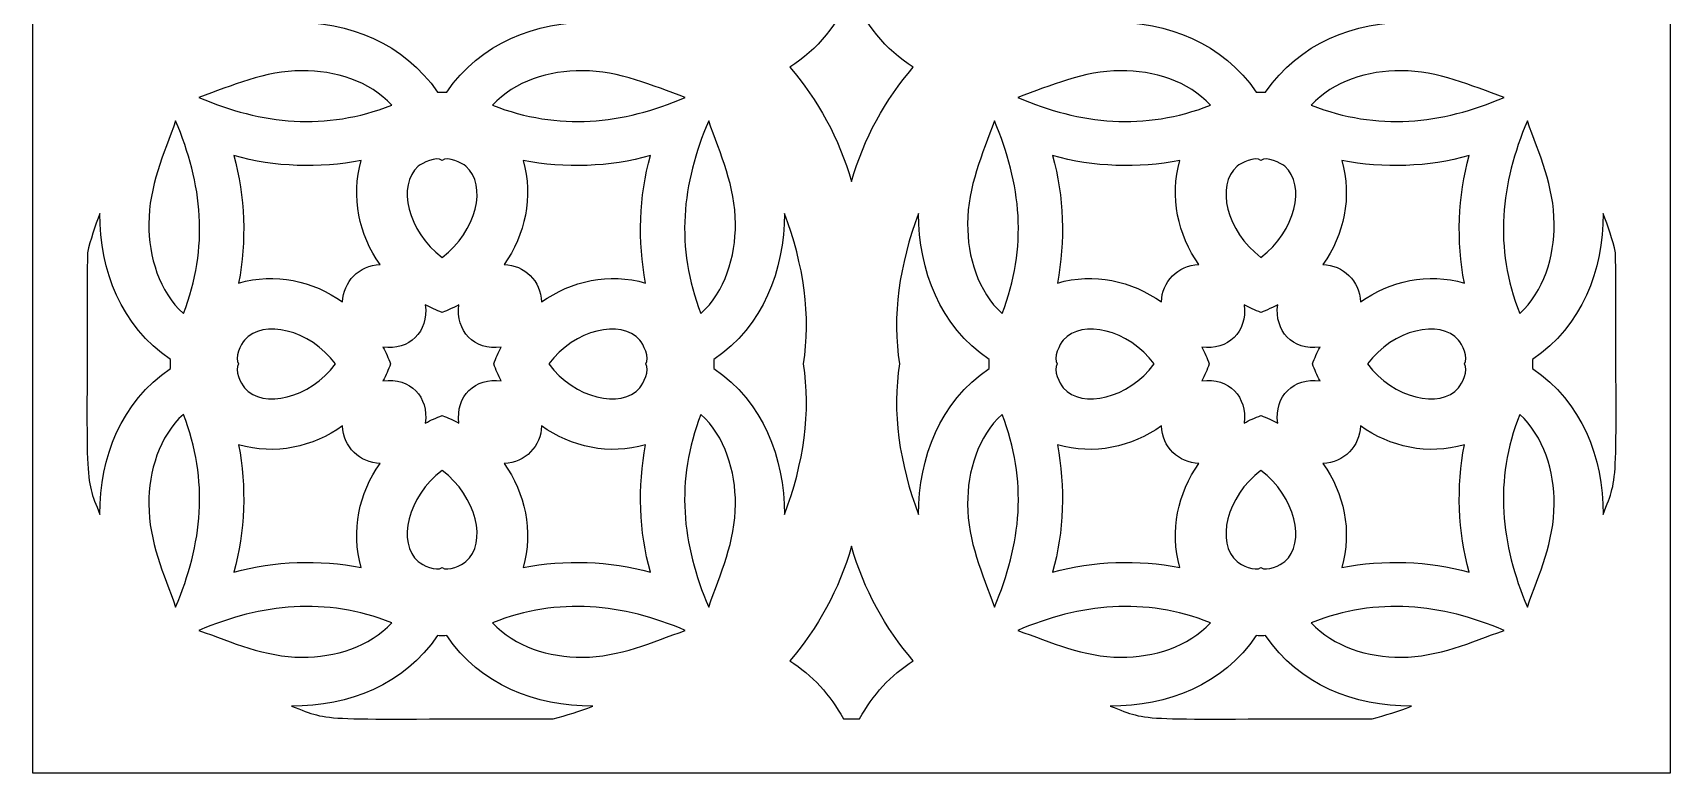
# Model space of a CAD drawing. Header units: millimetres. Extents: x -515 to 516, y -320 to 320.
# Drawn here: x -515.4 to -215.4, y -319.8 to -184.1 of the extents above; entities that cross this region are included whole.
import ezdxf

# ---------------------------------------------------------------- set-up
doc = ezdxf.new("R2010")
doc.units = ezdxf.units.MM
doc.header["$MEASUREMENT"] = 0
doc.layers.add('layer 1', color=7, linetype='Continuous')

msp = doc.modelspace()

# ---------------------------------------------------------------- linework, layer by layer
at = {"layer": 'layer 1'}
for points, knots in [([(-515.407, -319.7931), (-509.3685, -319.7931), (-217.2896, -319.7931), (-215.4072, -319.7931), (-215.4072, -319.7931), (-215.4072, -315.2), (-215.4072, -26.667), (-215.4072, -19.7912), (-215.4072, -19.7912), (-221.6019, -19.7912), (-509.1961, -19.7912), (-515.407, -19.7912), (-515.407, -19.7912), (-515.407, -22.8109), (-515.407, -312.882), (-515.407, -319.7931)], [0, 0, 0, 0, 0.2, 0.2, 0.2, 0.2, 0.4, 0.4, 0.4, 0.4, 0.6, 0.6, 0.6, 0.6, 1, 1, 1, 1]), ([(-354.0997, -190.3944), (-359.2802, -196.4408), (-363.1335, -203.4081), (-365.4053, -211.3777), (-365.4053, -211.3777), (-367.6778, -203.4081), (-371.5319, -196.4408), (-376.7123, -190.3944), (-376.7123, -190.3944), (-371.6668, -187.2369), (-367.7699, -182.3264), (-365.4053, -176.8015), (-365.4053, -176.8015), (-363.0421, -182.3264), (-359.1445, -187.2369), (-354.0997, -190.3944)], [0, 0, 0, 0, 0.2, 0.2, 0.2, 0.2, 0.4, 0.4, 0.4, 0.4, 0.6, 0.6, 0.6, 0.6, 1, 1, 1, 1]), ([(-440.4065, -178.594), (-440.4065, -178.594), (-440.4065, -178.594), (-440.4065, -178.594), (-440.4065, -178.594), (-440.4065, -178.594), (-440.4058, -178.594), (-440.4058, -178.594), (-440.4058, -178.594), (-440.4058, -178.594), (-440.4058, -178.594), (-440.4058, -178.594), (-440.4058, -178.594), (-431.7466, -177.1966), (-422.1561, -178.5159), (-412.8102, -182.0832), (-412.8102, -182.0832), (-423.3187, -182.0832), (-433.4097, -185.9738), (-439.5672, -195.0013), (-439.5672, -195.0013), (-439.7717, -194.9978), (-441.0278, -194.9978), (-441.245, -195.0013), (-441.245, -195.0013), (-447.4024, -185.9738), (-457.4935, -182.0832), (-468.0014, -182.0832), (-468.0014, -182.0832), (-458.6563, -178.5159), (-449.0655, -177.1966), (-440.4065, -178.594)], [0, 0, 0, 0, 0.11111111, 0.11111111, 0.11111111, 0.11111111, 0.22222222, 0.22222222, 0.22222222, 0.22222222, 0.33333333, 0.33333333, 0.33333333, 0.33333333, 0.44444444, 0.44444444, 0.44444444, 0.44444444, 0.55555556, 0.55555556, 0.55555556, 0.55555556, 0.66666667, 0.66666667, 0.66666667, 0.66666667, 0.77777778, 0.77777778, 0.77777778, 0.77777778, 1, 1, 1, 1]), ([(-290.4069, -178.594), (-290.4069, -178.594), (-290.4069, -178.594), (-290.4069, -178.594), (-290.4069, -178.594), (-290.4069, -178.594), (-290.4062, -178.594), (-290.4055, -178.594), (-290.4055, -178.594), (-290.4055, -178.594), (-290.4055, -178.594), (-290.4055, -178.594), (-290.4055, -178.594), (-281.7471, -177.1966), (-272.1566, -178.5159), (-262.8107, -182.0832), (-262.8107, -182.0832), (-273.3192, -182.0832), (-283.4095, -185.9738), (-289.567, -195.0013), (-289.567, -195.0013), (-289.7715, -194.9978), (-291.0283, -194.9978), (-291.2448, -195.0013), (-291.2448, -195.0013), (-297.4023, -185.9738), (-307.494, -182.0832), (-318.0011, -182.0832), (-318.0011, -182.0832), (-308.6566, -178.5159), (-299.0654, -177.1966), (-290.4069, -178.594)], [0, 0, 0, 0, 0.11111111, 0.11111111, 0.11111111, 0.11111111, 0.22222222, 0.22222222, 0.22222222, 0.22222222, 0.33333333, 0.33333333, 0.33333333, 0.33333333, 0.44444444, 0.44444444, 0.44444444, 0.44444444, 0.55555556, 0.55555556, 0.55555556, 0.55555556, 0.66666667, 0.66666667, 0.66666667, 0.66666667, 0.77777778, 0.77777778, 0.77777778, 0.77777778, 1, 1, 1, 1]), ([(-484.9493, -195.9579), (-478.8474, -193.7986), (-472.954, -191.0818), (-466.1008, -191.0572), (-466.1008, -191.0572), (-460.0399, -191.0326), (-453.675, -192.9481), (-449.6457, -197.3792), (-449.6457, -197.3792), (-461.7687, -202.1274), (-473.4685, -200.879), (-484.9493, -195.9579)], [0, 0, 0, 0, 0.25, 0.25, 0.25, 0.25, 0.5, 0.5, 0.5, 0.5, 1, 1, 1, 1]), ([(-431.1667, -197.3792), (-427.1369, -192.9481), (-420.7721, -191.0326), (-414.7102, -191.0572), (-414.7102, -191.0572), (-407.8575, -191.0818), (-401.9643, -193.7986), (-395.8624, -195.9579), (-395.8624, -195.9579), (-407.3437, -200.879), (-419.0429, -202.1274), (-431.1667, -197.3792)], [0, 0, 0, 0, 0.25, 0.25, 0.25, 0.25, 0.5, 0.5, 0.5, 0.5, 1, 1, 1, 1]), ([(-334.9489, -195.9579), (-328.8477, -193.7986), (-322.9545, -191.0818), (-316.1011, -191.0572), (-316.1011, -191.0572), (-310.0406, -191.0326), (-303.6751, -192.9481), (-299.646, -197.3792), (-299.646, -197.3792), (-311.7684, -202.1274), (-323.4683, -200.879), (-334.9489, -195.9579)], [0, 0, 0, 0, 0.25, 0.25, 0.25, 0.25, 0.5, 0.5, 0.5, 0.5, 1, 1, 1, 1]), ([(-281.1665, -197.3792), (-277.1367, -192.9481), (-270.7719, -191.0326), (-264.7107, -191.0572), (-264.7107, -191.0572), (-257.858, -191.0818), (-251.9648, -193.7986), (-245.8629, -195.9579), (-245.8629, -195.9579), (-257.3435, -200.879), (-269.0434, -202.1274), (-281.1665, -197.3792)], [0, 0, 0, 0, 0.25, 0.25, 0.25, 0.25, 0.5, 0.5, 0.5, 0.5, 1, 1, 1, 1]), ([(-489.2384, -200.2471), (-484.32, -211.7305), (-483.0687, -223.4283), (-487.8175, -235.5528), (-487.8175, -235.5528), (-492.2494, -231.5245), (-494.1632, -225.1568), (-494.1415, -219.0963), (-494.1415, -219.0963), (-494.1171, -212.2415), (-491.3988, -206.3504), (-489.2384, -200.2471)], [0, 0, 0, 0, 0.25, 0.25, 0.25, 0.25, 0.5, 0.5, 0.5, 0.5, 1, 1, 1, 1]), ([(-391.5732, -200.2471), (-389.4132, -206.3504), (-386.695, -212.2415), (-386.6704, -219.0963), (-386.6704, -219.0963), (-386.6479, -225.1568), (-388.562, -231.5245), (-392.9945, -235.5528), (-392.9945, -235.5528), (-397.7427, -223.4283), (-396.4922, -211.7305), (-391.5732, -200.2471)], [0, 0, 0, 0, 0.25, 0.25, 0.25, 0.25, 0.5, 0.5, 0.5, 0.5, 1, 1, 1, 1]), ([(-337.8175, -235.5528), (-342.2494, -231.5245), (-344.1634, -225.1568), (-344.1416, -219.0963), (-344.1416, -219.0963), (-344.117, -212.2415), (-341.3988, -206.3504), (-339.2388, -200.2471), (-339.2388, -200.2471), (-334.3198, -211.7305), (-333.0686, -223.4283), (-337.8175, -235.5528)], [0, 0, 0, 0, 0.25, 0.25, 0.25, 0.25, 0.5, 0.5, 0.5, 0.5, 1, 1, 1, 1]), ([(-241.5737, -200.2471), (-239.4137, -206.3504), (-236.6948, -212.2415), (-236.6702, -219.0963), (-236.6702, -219.0963), (-236.6484, -225.1568), (-238.5624, -231.5245), (-242.9943, -235.5528), (-242.9943, -235.5528), (-247.7431, -223.4283), (-246.4927, -211.7305), (-241.5737, -200.2471)], [0, 0, 0, 0, 0.25, 0.25, 0.25, 0.25, 0.5, 0.5, 0.5, 0.5, 1, 1, 1, 1]), ([(-458.63, -233.4293), (-464.0756, -229.5809), (-470.9963, -228.0282), (-477.6835, -229.9724), (-477.6835, -229.9724), (-476.2324, -222.2924), (-476.4565, -214.1042), (-478.5852, -206.6112), (-478.5852, -206.6112), (-471.0938, -208.7417), (-462.9049, -208.9646), (-455.2244, -207.5145), (-455.2244, -207.5145), (-457.1709, -214.2034), (-455.6168, -221.1214), (-451.7695, -226.5682), (-451.7695, -226.5682), (-455.6465, -226.6842), (-458.5218, -229.7503), (-458.63, -233.4293)], [0, 0, 0, 0, 0.16666667, 0.16666667, 0.16666667, 0.16666667, 0.33333333, 0.33333333, 0.33333333, 0.33333333, 0.5, 0.5, 0.5, 0.5, 0.66666667, 0.66666667, 0.66666667, 0.66666667, 1, 1, 1, 1]), ([(-436.0407, -208.5731), (-432.0932, -212.0054), (-434.0719, -220.5246), (-440.4058, -225.2629), (-440.4058, -225.2629), (-446.7398, -220.5246), (-448.7192, -212.0054), (-444.7715, -208.5731), (-444.7715, -208.5731), (-444.0996, -207.9875), (-441.4482, -206.6393), (-440.4065, -207.4969), (-440.4065, -207.4969), (-440.4065, -207.4969), (-440.4065, -207.4969), (-440.4065, -207.4969), (-440.4065, -207.4969), (-439.3669, -206.6393), (-436.7127, -207.9875), (-436.0407, -208.5731)], [0, 0, 0, 0, 0.16666667, 0.16666667, 0.16666667, 0.16666667, 0.33333333, 0.33333333, 0.33333333, 0.33333333, 0.5, 0.5, 0.5, 0.5, 0.66666667, 0.66666667, 0.66666667, 0.66666667, 1, 1, 1, 1]), ([(-403.1284, -229.9724), (-409.8165, -228.0282), (-416.736, -229.5809), (-422.1821, -233.4293), (-422.1821, -233.4293), (-422.296, -229.5563), (-425.3579, -226.6772), (-429.0425, -226.5682), (-429.0425, -226.5682), (-425.1948, -221.1214), (-423.6407, -214.2034), (-425.587, -207.5145), (-425.587, -207.5145), (-417.907, -208.9646), (-409.7181, -208.7417), (-402.2272, -206.6112), (-402.2272, -206.6112), (-404.3556, -214.1042), (-404.5799, -222.2924), (-403.1284, -229.9724)], [0, 0, 0, 0, 0.16666667, 0.16666667, 0.16666667, 0.16666667, 0.33333333, 0.33333333, 0.33333333, 0.33333333, 0.5, 0.5, 0.5, 0.5, 0.66666667, 0.66666667, 0.66666667, 0.66666667, 1, 1, 1, 1]), ([(-308.6299, -233.4293), (-314.076, -229.5809), (-320.9962, -228.0282), (-327.6837, -229.9724), (-327.6837, -229.9724), (-326.2329, -222.2924), (-326.4571, -214.1042), (-328.5848, -206.6112), (-328.5848, -206.6112), (-321.0939, -208.7417), (-312.905, -208.9646), (-305.2243, -207.5145), (-305.2243, -207.5145), (-307.1706, -214.2034), (-305.6172, -221.1214), (-301.7695, -226.5682), (-301.7695, -226.5682), (-305.6467, -226.6842), (-308.5216, -229.7503), (-308.6299, -233.4293)], [0, 0, 0, 0, 0.16666667, 0.16666667, 0.16666667, 0.16666667, 0.33333333, 0.33333333, 0.33333333, 0.33333333, 0.5, 0.5, 0.5, 0.5, 0.66666667, 0.66666667, 0.66666667, 0.66666667, 1, 1, 1, 1]), ([(-286.0405, -208.5731), (-282.0929, -212.0054), (-284.0716, -220.5246), (-290.4055, -225.2629), (-290.4055, -225.2629), (-296.7402, -220.5246), (-298.7196, -212.0054), (-294.772, -208.5731), (-294.772, -208.5731), (-294.0993, -207.9875), (-291.448, -206.6393), (-290.4069, -207.4969), (-290.4069, -207.4969), (-290.4069, -207.4969), (-290.4069, -207.4969), (-290.4069, -207.4969), (-290.4069, -207.4969), (-289.3666, -206.6393), (-286.7132, -207.9875), (-286.0405, -208.5731)], [0, 0, 0, 0, 0.16666667, 0.16666667, 0.16666667, 0.16666667, 0.33333333, 0.33333333, 0.33333333, 0.33333333, 0.5, 0.5, 0.5, 0.5, 0.66666667, 0.66666667, 0.66666667, 0.66666667, 1, 1, 1, 1]), ([(-253.1288, -229.9724), (-259.8163, -228.0282), (-266.7365, -229.5809), (-272.1826, -233.4293), (-272.1826, -233.4293), (-272.2965, -229.5563), (-275.3584, -226.6772), (-279.0423, -226.5682), (-279.0423, -226.5682), (-275.1953, -221.1214), (-273.6411, -214.2034), (-275.5875, -207.5145), (-275.5875, -207.5145), (-267.9075, -208.9646), (-259.7186, -208.7417), (-252.2277, -206.6112), (-252.2277, -206.6112), (-254.3554, -214.1042), (-254.5796, -222.2924), (-253.1288, -229.9724)], [0, 0, 0, 0, 0.16666667, 0.16666667, 0.16666667, 0.16666667, 0.33333333, 0.33333333, 0.33333333, 0.33333333, 0.5, 0.5, 0.5, 0.5, 0.66666667, 0.66666667, 0.66666667, 0.66666667, 1, 1, 1, 1]), ([(-505.407, -224.4265), (-504.7955, -222.0134), (-504.0303, -219.5968), (-503.1143, -217.1985), (-503.1143, -217.1985), (-503.1143, -227.7041), (-499.225, -237.7972), (-490.1953, -243.9526), (-490.1953, -243.9526), (-490.1953, -243.9526), (-490.1953, -245.6326), (-490.1953, -245.6326), (-490.1953, -245.6326), (-499.225, -251.7882), (-503.1143, -261.8774), (-503.1143, -272.3867), (-503.1143, -272.3867), (-506.0934, -264.5798), (-505.407, -268.8167), (-505.407, -224.4265)], [0, 0, 0, 0, 0.16666667, 0.16666667, 0.16666667, 0.16666667, 0.33333333, 0.33333333, 0.33333333, 0.33333333, 0.5, 0.5, 0.5, 0.5, 0.66666667, 0.66666667, 0.66666667, 0.66666667, 1, 1, 1, 1]), ([(-390.6166, -245.6326), (-390.6166, -245.6326), (-390.6166, -243.9526), (-390.6166, -243.9526), (-390.6166, -243.9526), (-381.587, -237.7972), (-377.6985, -227.7041), (-377.6985, -217.1985), (-377.6985, -217.1985), (-374.1312, -226.5429), (-372.8119, -236.132), (-374.2071, -244.7926), (-374.2071, -244.7926), (-374.2071, -244.7926), (-374.2071, -244.7926), (-374.2071, -244.7926), (-374.2071, -244.7926), (-372.8119, -253.4496), (-374.1312, -263.0416), (-377.6985, -272.3867), (-377.6985, -272.3867), (-377.6985, -261.8774), (-381.587, -251.7882), (-390.6166, -245.6326)], [0, 0, 0, 0, 0.14285714, 0.14285714, 0.14285714, 0.14285714, 0.28571429, 0.28571429, 0.28571429, 0.28571429, 0.42857143, 0.42857143, 0.42857143, 0.42857143, 0.57142857, 0.57142857, 0.57142857, 0.57142857, 0.71428571, 0.71428571, 0.71428571, 0.71428571, 1, 1, 1, 1]), ([(-356.6063, -244.7926), (-356.6063, -244.7926), (-356.6056, -244.7926), (-356.6056, -244.7926), (-356.6056, -244.7926), (-356.6056, -244.7926), (-356.6063, -244.7926), (-356.6063, -244.7926), (-356.6063, -244.7926), (-358.0002, -236.132), (-356.6815, -226.5429), (-353.1142, -217.1985), (-353.1142, -217.1985), (-353.1142, -227.7041), (-349.225, -237.7972), (-340.1954, -243.9526), (-340.1954, -243.9526), (-340.1954, -243.9526), (-340.1954, -245.6326), (-340.1954, -245.6326), (-340.1954, -245.6326), (-349.225, -251.7882), (-353.1142, -261.8774), (-353.1142, -272.3867), (-353.1142, -272.3867), (-356.6815, -263.0416), (-358.0002, -253.4496), (-356.6063, -244.7926)], [0, 0, 0, 0, 0.125, 0.125, 0.125, 0.125, 0.25, 0.25, 0.25, 0.25, 0.375, 0.375, 0.375, 0.375, 0.5, 0.5, 0.5, 0.5, 0.625, 0.625, 0.625, 0.625, 0.75, 0.75, 0.75, 0.75, 1, 1, 1, 1]), ([(-227.6983, -272.3867), (-227.6983, -261.8774), (-231.5875, -251.7882), (-240.6163, -245.6326), (-240.6163, -245.6326), (-240.6163, -245.6326), (-240.6163, -243.9526), (-240.6163, -243.9526), (-240.6163, -243.9526), (-231.5875, -237.7972), (-227.6983, -227.7041), (-227.6983, -217.1985), (-227.6983, -217.1985), (-226.7838, -219.5933), (-226.019, -222.0099), (-225.4075, -224.4194), (-225.4075, -224.4194), (-225.4075, -268.6155), (-224.7088, -264.5515), (-227.6983, -272.3867)], [0, 0, 0, 0, 0.16666667, 0.16666667, 0.16666667, 0.16666667, 0.33333333, 0.33333333, 0.33333333, 0.33333333, 0.5, 0.5, 0.5, 0.5, 0.66666667, 0.66666667, 0.66666667, 0.66666667, 1, 1, 1, 1]), ([(-430.9523, -244.7926), (-430.9523, -244.7926), (-430.9523, -244.7926), (-430.9523, -244.7926), (-430.9523, -244.7926), (-430.9523, -244.7926), (-430.9523, -244.7926), (-430.9523, -244.7926), (-430.9523, -244.7926), (-430.5552, -245.8547), (-430.1053, -246.8915), (-429.5711, -247.872), (-429.5711, -247.872), (-434.3622, -247.2514), (-437.9779, -250.585), (-437.3256, -255.6265), (-437.3256, -255.6265), (-438.4953, -254.9878), (-440.1541, -254.3068), (-440.4065, -254.2434), (-440.4065, -254.2434), (-440.4065, -254.2434), (-440.4065, -254.247), (-440.4065, -254.247), (-440.4065, -254.247), (-441.4693, -254.6421), (-442.5047, -255.0935), (-443.4859, -255.6265), (-443.4859, -255.6265), (-442.8688, -250.8533), (-446.1789, -247.2162), (-451.2406, -247.872), (-451.2406, -247.872), (-450.7066, -246.8915), (-450.2571, -245.8547), (-449.8598, -244.7926), (-449.8598, -244.7926), (-449.8598, -244.7926), (-449.8596, -244.7926), (-449.8596, -244.7926), (-449.8596, -244.7926), (-449.8596, -244.7926), (-449.8598, -244.7926), (-449.8598, -244.7926), (-449.8598, -244.7926), (-450.2571, -243.7305), (-450.7066, -242.6937), (-451.2406, -241.7124), (-451.2406, -241.7124), (-446.4699, -242.3268), (-442.8308, -239.0175), (-443.4859, -233.9586), (-443.4859, -233.9586), (-442.5047, -234.4914), (-441.4693, -234.9392), (-440.4065, -235.3384), (-440.4065, -235.3384), (-440.4065, -235.3384), (-440.4065, -235.3384), (-440.4065, -235.3384), (-440.4065, -235.3384), (-440.1541, -235.2745), (-438.4953, -234.5941), (-437.3256, -233.9586), (-437.3256, -233.9586), (-437.9435, -238.7286), (-434.6335, -242.3654), (-429.5711, -241.7124), (-429.5711, -241.7124), (-430.1053, -242.6937), (-430.5545, -243.7305), (-430.9523, -244.7926), (-430.9523, -244.7926), (-430.9523, -244.7926), (-430.9523, -244.7926), (-430.9523, -244.7926), (-430.9523, -244.7926), (-430.9523, -244.7926), (-430.9523, -244.7926), (-430.9523, -244.7926)], [0, 0, 0, 0, 0.04761905, 0.04761905, 0.04761905, 0.04761905, 0.0952381, 0.0952381, 0.0952381, 0.0952381, 0.14285714, 0.14285714, 0.14285714, 0.14285714, 0.19047619, 0.19047619, 0.19047619, 0.19047619, 0.23809524, 0.23809524, 0.23809524, 0.23809524, 0.28571429, 0.28571429, 0.28571429, 0.28571429, 0.33333333, 0.33333333, 0.33333333, 0.33333333, 0.38095238, 0.38095238, 0.38095238, 0.38095238, 0.42857143, 0.42857143, 0.42857143, 0.42857143, 0.47619048, 0.47619048, 0.47619048, 0.47619048, 0.52380952, 0.52380952, 0.52380952, 0.52380952, 0.57142857, 0.57142857, 0.57142857, 0.57142857, 0.61904762, 0.61904762, 0.61904762, 0.61904762, 0.66666667, 0.66666667, 0.66666667, 0.66666667, 0.71428571, 0.71428571, 0.71428571, 0.71428571, 0.76190476, 0.76190476, 0.76190476, 0.76190476, 0.80952381, 0.80952381, 0.80952381, 0.80952381, 0.85714286, 0.85714286, 0.85714286, 0.85714286, 0.9047619, 0.9047619, 0.9047619, 0.9047619, 1, 1, 1, 1]), ([(-280.9528, -244.7926), (-280.9528, -244.7926), (-280.9528, -244.7926), (-280.9528, -244.7926), (-280.9528, -244.7926), (-280.9528, -244.7926), (-280.9528, -244.7926), (-280.9528, -244.7926), (-280.9528, -244.7926), (-280.555, -245.8547), (-280.1058, -246.8915), (-279.5716, -247.872), (-279.5716, -247.872), (-284.3626, -247.2514), (-287.9784, -250.585), (-287.3254, -255.6265), (-287.3254, -255.6265), (-288.495, -254.9878), (-290.1546, -254.3068), (-290.4069, -254.2434), (-290.4069, -254.2434), (-290.4069, -254.2434), (-290.4069, -254.247), (-290.4069, -254.247), (-290.4069, -254.247), (-291.469, -254.6421), (-292.5044, -255.0935), (-293.4864, -255.6265), (-293.4864, -255.6265), (-292.8685, -250.8533), (-296.1792, -247.2162), (-301.2409, -247.872), (-301.2409, -247.872), (-300.7067, -246.8915), (-300.2568, -245.8547), (-299.8597, -244.7926), (-299.8597, -244.7926), (-299.8597, -244.7926), (-299.8597, -244.7926), (-299.8597, -244.7926), (-299.8597, -244.7926), (-299.8597, -244.7926), (-299.8597, -244.7926), (-299.8597, -244.7926), (-299.8597, -244.7926), (-300.2568, -243.7305), (-300.7067, -242.6937), (-301.2409, -241.7124), (-301.2409, -241.7124), (-296.4702, -242.3268), (-292.8313, -239.0175), (-293.4864, -233.9586), (-293.4864, -233.9586), (-292.5044, -234.4914), (-291.469, -234.9392), (-290.4069, -235.3384), (-290.4069, -235.3384), (-290.4069, -235.3384), (-290.4069, -235.3384), (-290.4069, -235.3384), (-290.4069, -235.3384), (-290.1546, -235.2745), (-288.495, -234.5941), (-287.3254, -233.9586), (-287.3254, -233.9586), (-287.9432, -238.7286), (-284.634, -242.3654), (-279.5716, -241.7124), (-279.5716, -241.7124), (-280.1058, -242.6937), (-280.5543, -243.7305), (-280.9528, -244.7926), (-280.9528, -244.7926), (-280.9528, -244.7926), (-280.9528, -244.7926), (-280.9528, -244.7926), (-280.9528, -244.7926), (-280.9528, -244.7926), (-280.9528, -244.7926), (-280.9528, -244.7926)], [0, 0, 0, 0, 0.04761905, 0.04761905, 0.04761905, 0.04761905, 0.0952381, 0.0952381, 0.0952381, 0.0952381, 0.14285714, 0.14285714, 0.14285714, 0.14285714, 0.19047619, 0.19047619, 0.19047619, 0.19047619, 0.23809524, 0.23809524, 0.23809524, 0.23809524, 0.28571429, 0.28571429, 0.28571429, 0.28571429, 0.33333333, 0.33333333, 0.33333333, 0.33333333, 0.38095238, 0.38095238, 0.38095238, 0.38095238, 0.42857143, 0.42857143, 0.42857143, 0.42857143, 0.47619048, 0.47619048, 0.47619048, 0.47619048, 0.52380952, 0.52380952, 0.52380952, 0.52380952, 0.57142857, 0.57142857, 0.57142857, 0.57142857, 0.61904762, 0.61904762, 0.61904762, 0.61904762, 0.66666667, 0.66666667, 0.66666667, 0.66666667, 0.71428571, 0.71428571, 0.71428571, 0.71428571, 0.76190476, 0.76190476, 0.76190476, 0.76190476, 0.80952381, 0.80952381, 0.80952381, 0.80952381, 0.85714286, 0.85714286, 0.85714286, 0.85714286, 0.9047619, 0.9047619, 0.9047619, 0.9047619, 1, 1, 1, 1]), ([(-477.7003, -244.7926), (-477.7003, -244.7926), (-477.6997, -244.7926), (-477.6997, -244.7926), (-477.6997, -244.7926), (-477.6997, -244.7926), (-477.7003, -244.7926), (-477.7003, -244.7926), (-477.7003, -244.7926), (-478.558, -243.7523), (-477.2096, -241.0988), (-476.6253, -240.4254), (-476.6253, -240.4254), (-473.1915, -236.4779), (-464.6723, -238.4566), (-459.9345, -244.7926), (-459.9345, -244.7926), (-464.6714, -251.1248), (-473.1915, -253.1039), (-476.6253, -249.1562), (-476.6253, -249.1562), (-477.2096, -248.4864), (-478.558, -245.8329), (-477.7003, -244.7926), (-477.7003, -244.7926), (-477.7003, -244.7926), (-477.6997, -244.7926), (-477.6997, -244.7926), (-477.6997, -244.7926), (-477.6997, -244.7926), (-477.7003, -244.7926), (-477.7003, -244.7926)], [0, 0, 0, 0, 0.11111111, 0.11111111, 0.11111111, 0.11111111, 0.22222222, 0.22222222, 0.22222222, 0.22222222, 0.33333333, 0.33333333, 0.33333333, 0.33333333, 0.44444444, 0.44444444, 0.44444444, 0.44444444, 0.55555556, 0.55555556, 0.55555556, 0.55555556, 0.66666667, 0.66666667, 0.66666667, 0.66666667, 0.77777778, 0.77777778, 0.77777778, 0.77777778, 1, 1, 1, 1]), ([(-403.1122, -244.7926), (-403.1122, -244.7926), (-403.1122, -244.7926), (-403.1122, -244.7926), (-403.1122, -244.7926), (-403.1122, -244.7926), (-403.1122, -244.7926), (-403.1122, -244.7926), (-403.1122, -244.7926), (-402.2539, -245.8329), (-403.6021, -248.4864), (-404.1862, -249.1562), (-404.1862, -249.1562), (-407.6207, -253.1039), (-416.1399, -251.1248), (-420.8775, -244.7926), (-420.8775, -244.7926), (-416.1399, -238.4566), (-407.6207, -236.4779), (-404.1862, -240.4254), (-404.1862, -240.4254), (-403.6021, -241.0988), (-402.2539, -243.7523), (-403.1122, -244.7926), (-403.1122, -244.7926), (-403.1122, -244.7926), (-403.1129, -244.7926), (-403.1129, -244.7926), (-403.1129, -244.7926), (-403.1129, -244.7926), (-403.1122, -244.7926), (-403.1122, -244.7926)], [0, 0, 0, 0, 0.11111111, 0.11111111, 0.11111111, 0.11111111, 0.22222222, 0.22222222, 0.22222222, 0.22222222, 0.33333333, 0.33333333, 0.33333333, 0.33333333, 0.44444444, 0.44444444, 0.44444444, 0.44444444, 0.55555556, 0.55555556, 0.55555556, 0.55555556, 0.66666667, 0.66666667, 0.66666667, 0.66666667, 0.77777778, 0.77777778, 0.77777778, 0.77777778, 1, 1, 1, 1]), ([(-327.7005, -244.7926), (-327.7005, -244.7926), (-327.6998, -244.7926), (-327.6998, -244.7926), (-327.6998, -244.7926), (-327.6998, -244.7926), (-327.7005, -244.7926), (-327.7005, -244.7926), (-327.7005, -244.7926), (-328.5581, -243.7523), (-327.2099, -241.0988), (-326.6258, -240.4254), (-326.6258, -240.4254), (-323.1914, -236.4779), (-314.6721, -238.4566), (-309.9352, -244.7926), (-309.9352, -244.7926), (-314.6714, -251.1248), (-323.1914, -253.1039), (-326.6258, -249.1562), (-326.6258, -249.1562), (-327.2099, -248.4864), (-328.5581, -245.8329), (-327.7005, -244.7926), (-327.7005, -244.7926), (-327.7005, -244.7926), (-327.6998, -244.7926), (-327.6998, -244.7926), (-327.6998, -244.7926), (-327.6998, -244.7926), (-327.6998, -244.7926), (-327.7005, -244.7926)], [0, 0, 0, 0, 0.11111111, 0.11111111, 0.11111111, 0.11111111, 0.22222222, 0.22222222, 0.22222222, 0.22222222, 0.33333333, 0.33333333, 0.33333333, 0.33333333, 0.44444444, 0.44444444, 0.44444444, 0.44444444, 0.55555556, 0.55555556, 0.55555556, 0.55555556, 0.66666667, 0.66666667, 0.66666667, 0.66666667, 0.77777778, 0.77777778, 0.77777778, 0.77777778, 1, 1, 1, 1]), ([(-253.1127, -244.7926), (-253.1127, -244.7926), (-253.1127, -244.7926), (-253.1127, -244.7926), (-253.1127, -244.7926), (-252.2537, -245.8329), (-253.6019, -248.4864), (-254.1867, -249.1562), (-254.1867, -249.1562), (-257.6204, -253.1039), (-266.1404, -251.1248), (-270.8773, -244.7926), (-270.8773, -244.7926), (-266.1404, -238.4566), (-257.6204, -236.4779), (-254.1867, -240.4254), (-254.1867, -240.4254), (-253.6019, -241.0988), (-252.2537, -243.7523), (-253.1127, -244.7926), (-253.1127, -244.7926), (-253.1127, -244.7926), (-253.1127, -244.7926), (-253.1127, -244.7926), (-253.1127, -244.7926), (-253.1127, -244.7926), (-253.1127, -244.7926), (-253.1127, -244.7926)], [0, 0, 0, 0, 0.125, 0.125, 0.125, 0.125, 0.25, 0.25, 0.25, 0.25, 0.375, 0.375, 0.375, 0.375, 0.5, 0.5, 0.5, 0.5, 0.625, 0.625, 0.625, 0.625, 0.75, 0.75, 0.75, 0.75, 1, 1, 1, 1]), ([(-494.1415, -270.4853), (-494.1632, -264.4282), (-492.2494, -258.0606), (-487.8175, -254.0317), (-487.8175, -254.0317), (-483.0687, -266.1531), (-484.32, -277.8549), (-489.2384, -289.3343), (-489.2384, -289.3343), (-491.3988, -283.2346), (-494.1171, -277.3398), (-494.1415, -270.4853)], [0, 0, 0, 0, 0.25, 0.25, 0.25, 0.25, 0.5, 0.5, 0.5, 0.5, 1, 1, 1, 1]), ([(-391.5732, -289.3343), (-396.4922, -277.8549), (-397.7427, -266.1531), (-392.9945, -254.0317), (-392.9945, -254.0317), (-388.562, -258.0606), (-386.6479, -264.4282), (-386.6704, -270.4853), (-386.6704, -270.4853), (-386.695, -277.3398), (-389.4132, -283.2346), (-391.5732, -289.3343)], [0, 0, 0, 0, 0.25, 0.25, 0.25, 0.25, 0.5, 0.5, 0.5, 0.5, 1, 1, 1, 1]), ([(-344.1416, -270.4853), (-344.1634, -264.4282), (-342.2494, -258.0606), (-337.8175, -254.0317), (-337.8175, -254.0317), (-333.0686, -266.1531), (-334.3198, -277.8549), (-339.2388, -289.3343), (-339.2388, -289.3343), (-341.3988, -283.2346), (-344.117, -277.3398), (-344.1416, -270.4853)], [0, 0, 0, 0, 0.25, 0.25, 0.25, 0.25, 0.5, 0.5, 0.5, 0.5, 1, 1, 1, 1]), ([(-241.5737, -289.3343), (-246.4927, -277.8549), (-247.7431, -266.1531), (-242.9943, -254.0317), (-242.9943, -254.0317), (-238.5624, -258.0606), (-236.6484, -264.4282), (-236.6702, -270.4853), (-236.6702, -270.4853), (-236.6948, -277.3398), (-239.4137, -283.2346), (-241.5737, -289.3343)], [0, 0, 0, 0, 0.25, 0.25, 0.25, 0.25, 0.5, 0.5, 0.5, 0.5, 1, 1, 1, 1]), ([(-455.2244, -282.0704), (-462.9049, -280.6171), (-471.0938, -280.8428), (-478.5852, -282.9702), (-478.5852, -282.9702), (-476.4565, -275.4806), (-476.2324, -267.289), (-477.6835, -259.6091), (-477.6835, -259.6091), (-470.9963, -261.5564), (-464.0756, -260.0043), (-458.63, -256.1555), (-458.63, -256.1555), (-458.516, -260.0361), (-455.4463, -262.9076), (-451.7695, -263.0169), (-451.7695, -263.0169), (-455.6168, -268.4603), (-457.1709, -275.3818), (-455.2244, -282.0704)], [0, 0, 0, 0, 0.16666667, 0.16666667, 0.16666667, 0.16666667, 0.33333333, 0.33333333, 0.33333333, 0.33333333, 0.5, 0.5, 0.5, 0.5, 0.66666667, 0.66666667, 0.66666667, 0.66666667, 1, 1, 1, 1]), ([(-429.0425, -263.0169), (-425.147, -262.9005), (-422.2897, -259.8173), (-422.1821, -256.1555), (-422.1821, -256.1555), (-416.736, -260.0043), (-409.8165, -261.5564), (-403.1284, -259.6091), (-403.1284, -259.6091), (-404.5799, -267.2926), (-404.3556, -275.4806), (-402.2272, -282.9702), (-402.2272, -282.9702), (-409.7181, -280.8428), (-417.907, -280.6171), (-425.587, -282.0704), (-425.587, -282.0704), (-423.6407, -275.3818), (-425.1948, -268.4603), (-429.0425, -263.0169)], [0, 0, 0, 0, 0.16666667, 0.16666667, 0.16666667, 0.16666667, 0.33333333, 0.33333333, 0.33333333, 0.33333333, 0.5, 0.5, 0.5, 0.5, 0.66666667, 0.66666667, 0.66666667, 0.66666667, 1, 1, 1, 1]), ([(-305.2243, -282.0704), (-312.905, -280.6171), (-321.0939, -280.8428), (-328.5848, -282.9702), (-328.5848, -282.9702), (-326.4571, -275.4806), (-326.2329, -267.289), (-327.6837, -259.6091), (-327.6837, -259.6091), (-320.9962, -261.5564), (-314.076, -260.0043), (-308.6299, -256.1555), (-308.6299, -256.1555), (-308.516, -260.0361), (-305.4464, -262.9076), (-301.7695, -263.0169), (-301.7695, -263.0169), (-305.6172, -268.4603), (-307.1706, -275.3818), (-305.2243, -282.0704)], [0, 0, 0, 0, 0.16666667, 0.16666667, 0.16666667, 0.16666667, 0.33333333, 0.33333333, 0.33333333, 0.33333333, 0.5, 0.5, 0.5, 0.5, 0.66666667, 0.66666667, 0.66666667, 0.66666667, 1, 1, 1, 1]), ([(-279.0423, -263.0169), (-275.1475, -262.9005), (-272.2902, -259.8173), (-272.1826, -256.1555), (-272.1826, -256.1555), (-266.7365, -260.0043), (-259.8163, -261.5564), (-253.1288, -259.6091), (-253.1288, -259.6091), (-254.5796, -267.2926), (-254.3554, -275.4806), (-252.2277, -282.9702), (-252.2277, -282.9702), (-259.7186, -280.8428), (-267.9075, -280.6171), (-275.5875, -282.0704), (-275.5875, -282.0704), (-273.6411, -275.3818), (-275.1953, -268.4603), (-279.0423, -263.0169)], [0, 0, 0, 0, 0.16666667, 0.16666667, 0.16666667, 0.16666667, 0.33333333, 0.33333333, 0.33333333, 0.33333333, 0.5, 0.5, 0.5, 0.5, 0.66666667, 0.66666667, 0.66666667, 0.66666667, 1, 1, 1, 1]), ([(-436.0407, -281.0122), (-436.7127, -281.5978), (-439.3669, -282.9455), (-440.4065, -282.0847), (-440.4065, -282.0847), (-440.4065, -282.0847), (-440.4065, -282.0883), (-440.4065, -282.0883), (-440.4065, -282.0883), (-441.4482, -282.9455), (-444.0996, -281.5978), (-444.7715, -281.0122), (-444.7715, -281.0122), (-448.7192, -277.5762), (-446.7398, -269.0564), (-440.4058, -264.3222), (-440.4058, -264.3222), (-434.0719, -269.0564), (-432.0932, -277.5797), (-436.0407, -281.0122)], [0, 0, 0, 0, 0.16666667, 0.16666667, 0.16666667, 0.16666667, 0.33333333, 0.33333333, 0.33333333, 0.33333333, 0.5, 0.5, 0.5, 0.5, 0.66666667, 0.66666667, 0.66666667, 0.66666667, 1, 1, 1, 1]), ([(-286.0405, -281.0122), (-286.7132, -281.5978), (-289.3666, -282.9455), (-290.4069, -282.0847), (-290.4069, -282.0847), (-290.4069, -282.0847), (-290.4069, -282.0883), (-290.4069, -282.0883), (-290.4069, -282.0883), (-291.448, -282.9455), (-294.0993, -281.5978), (-294.772, -281.0122), (-294.772, -281.0122), (-298.7196, -277.5762), (-296.7402, -269.0564), (-290.4055, -264.3222), (-290.4055, -264.3222), (-284.0716, -269.0564), (-282.0929, -277.5797), (-286.0405, -281.0122)], [0, 0, 0, 0, 0.16666667, 0.16666667, 0.16666667, 0.16666667, 0.33333333, 0.33333333, 0.33333333, 0.33333333, 0.5, 0.5, 0.5, 0.5, 0.66666667, 0.66666667, 0.66666667, 0.66666667, 1, 1, 1, 1]), ([(-363.9187, -309.7917), (-363.9187, -309.7917), (-366.8927, -309.7917), (-366.8927, -309.7917), (-366.8927, -309.7917), (-369.2706, -305.5089), (-372.6017, -301.759), (-376.7123, -299.1874), (-376.7123, -299.1874), (-371.5319, -293.1407), (-367.6778, -286.177), (-365.4053, -278.2077), (-365.4053, -278.2077), (-363.1335, -286.177), (-359.2802, -293.1407), (-354.0997, -299.1874), (-354.0997, -299.1874), (-358.2103, -301.759), (-361.5414, -305.5089), (-363.9187, -309.7917)], [0, 0, 0, 0, 0.16666667, 0.16666667, 0.16666667, 0.16666667, 0.33333333, 0.33333333, 0.33333333, 0.33333333, 0.5, 0.5, 0.5, 0.5, 0.66666667, 0.66666667, 0.66666667, 0.66666667, 1, 1, 1, 1]), ([(-449.6457, -292.2022), (-453.675, -296.6365), (-460.0399, -298.5487), (-466.1008, -298.5276), (-466.1008, -298.5276), (-472.954, -298.5028), (-478.8474, -295.7829), (-484.9493, -293.6239), (-484.9493, -293.6239), (-473.4685, -288.7063), (-461.7687, -287.454), (-449.6457, -292.2022)], [0, 0, 0, 0, 0.25, 0.25, 0.25, 0.25, 0.5, 0.5, 0.5, 0.5, 1, 1, 1, 1]), ([(-414.7102, -298.5276), (-420.7721, -298.5487), (-427.1369, -296.6365), (-431.1667, -292.2022), (-431.1667, -292.2022), (-419.0429, -287.454), (-407.3437, -288.7063), (-395.8624, -293.6239), (-395.8624, -293.6239), (-401.9643, -295.7829), (-407.8575, -298.5028), (-414.7102, -298.5276)], [0, 0, 0, 0, 0.25, 0.25, 0.25, 0.25, 0.5, 0.5, 0.5, 0.5, 1, 1, 1, 1]), ([(-299.646, -292.2022), (-303.6751, -296.6365), (-310.0406, -298.5487), (-316.1011, -298.5276), (-316.1011, -298.5276), (-322.9545, -298.5028), (-328.8477, -295.7829), (-334.9489, -293.6239), (-334.9489, -293.6239), (-323.4683, -288.7063), (-311.7684, -287.454), (-299.646, -292.2022)], [0, 0, 0, 0, 0.25, 0.25, 0.25, 0.25, 0.5, 0.5, 0.5, 0.5, 1, 1, 1, 1]), ([(-264.7107, -298.5276), (-270.7719, -298.5487), (-277.1367, -296.6365), (-281.1665, -292.2022), (-281.1665, -292.2022), (-269.0434, -287.454), (-257.3435, -288.7063), (-245.8629, -293.6239), (-245.8629, -293.6239), (-251.9648, -295.7829), (-257.858, -298.5028), (-264.7107, -298.5276)], [0, 0, 0, 0, 0.25, 0.25, 0.25, 0.25, 0.5, 0.5, 0.5, 0.5, 1, 1, 1, 1]), ([(-420.0347, -309.7917), (-464.2349, -309.7917), (-460.1709, -310.4867), (-468.0014, -307.4987), (-468.0014, -307.4987), (-457.4935, -307.4987), (-447.4024, -303.611), (-441.245, -294.58), (-441.245, -294.58), (-441.0433, -294.5871), (-439.7837, -294.5871), (-439.5672, -294.58), (-439.5672, -294.58), (-433.4097, -303.611), (-423.3187, -307.4987), (-412.8102, -307.4987), (-412.8102, -307.4987), (-415.2086, -308.4161), (-417.6238, -309.1813), (-420.0347, -309.7917)], [0, 0, 0, 0, 0.16666667, 0.16666667, 0.16666667, 0.16666667, 0.33333333, 0.33333333, 0.33333333, 0.33333333, 0.5, 0.5, 0.5, 0.5, 0.66666667, 0.66666667, 0.66666667, 0.66666667, 1, 1, 1, 1]), ([(-270.0352, -309.7917), (-314.2349, -309.7917), (-310.1707, -310.4867), (-318.0011, -307.4987), (-318.0011, -307.4987), (-307.494, -307.4987), (-297.4023, -303.611), (-291.2448, -294.58), (-291.2448, -294.58), (-291.0438, -294.5871), (-289.7835, -294.5871), (-289.567, -294.58), (-289.567, -294.58), (-283.4095, -303.611), (-273.3192, -307.4987), (-262.8107, -307.4987), (-262.8107, -307.4987), (-265.209, -308.4161), (-267.6235, -309.1813), (-270.0352, -309.7917)], [0, 0, 0, 0, 0.16666667, 0.16666667, 0.16666667, 0.16666667, 0.33333333, 0.33333333, 0.33333333, 0.33333333, 0.5, 0.5, 0.5, 0.5, 0.66666667, 0.66666667, 0.66666667, 0.66666667, 1, 1, 1, 1])]:
    msp.add_open_spline(points, degree=3, knots=knots, dxfattribs=at)

doc.saveas('drawing.dxf')
